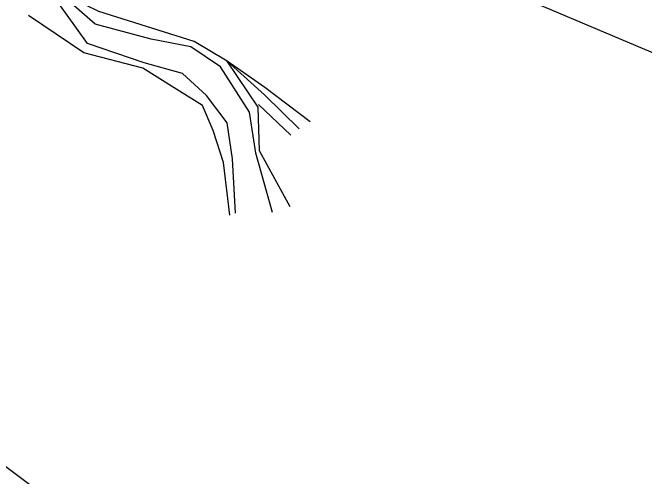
# Model space of a CAD drawing. Header units: metres. Extents: x 5050628 to 5051714, y 2427166 to 2427740.
# Drawn here: x 5050900.1 to 5050987.3, y 2427292.2 to 2427356.3 of the extents above; entities that cross this region are included whole.
import ezdxf

# ---------------------------------------------------------------- set-up
doc = ezdxf.new("R2010")
doc.units = ezdxf.units.M
doc.layers.add('LEVANTAMIENTO', color=253, linetype='Continuous', true_color=0xbebebe)
doc.layers.add('ORTOFOTO', color=7, linetype='Continuous')
picture_1 = doc.add_image_def('image1.jpg', size_in_pixel=(6889, 5778))

msp = doc.modelspace()

# ---------------------------------------------------------------- linework, layer by layer
at = {"layer": 'LEVANTAMIENTO'}
for points in [[(5051125.499, 2427292.788), (5050971.256, 2427358.004), (5050974.384, 2427359.897), (5050976.786, 2427359.757), (5050979.73, 2427360.467), (5050982.973, 2427362.68), (5050985.661, 2427366.366), (5050981.794, 2427380.351), (5050977.078, 2427379.163), (5050972.882, 2427380.81), (5050971.358, 2427382.572), (5050971.224, 2427384.484), (5050971.556, 2427386.218), (5050974.14, 2427389.694), (5050975.189, 2427393.609), (5050975.787, 2427398.06), (5050974.648, 2427403.009), (5050984.434, 2427414.065), (5050998.977, 2427415.036)], [(5050935.91, 2427328.728), (5050933.609, 2427336.913), (5050932.756, 2427342.569), (5050928.766, 2427348.814), (5050924.64, 2427351.583), (5050919.199, 2427352.664), (5050911.449, 2427354.708), (5050906.301, 2427359.272)], [(5050938.378, 2427329.496), (5050934.138, 2427337.239), (5050933.961, 2427343.278), (5050929.658, 2427349.598), (5050925.119, 2427352.331), (5050911.98, 2427356.484), (5050906.301, 2427359.272)], [(5050930.842, 2427328.621), (5050930.42, 2427336.12), (5050929.658, 2427341.118), (5050926.798, 2427344.893), (5050923.506, 2427347.914), (5050918.229, 2427349.393), (5050910.431, 2427352.063), (5050905.844, 2427358.442)], [(5050930.06, 2427328.386), (5050929.179, 2427335.62), (5050927.719, 2427340.042), (5050926.274, 2427343.508), (5050922.384, 2427345.925), (5050918.041, 2427348.638), (5050909.885, 2427350.786), (5050902.284, 2427355.915)], [(5050941.095, 2427341.255), (5050934.873, 2427345.99), (5050929.658, 2427349.598)], [(5050939.591, 2427340.272), (5050934.797, 2427344.973), (5050929.658, 2427349.598)], [(5050938.444, 2427339.39), (5050934.003, 2427343.648)], [(5050886.485, 2427303.442), (5050891.866, 2427299.491), (5050899.168, 2427293.698), (5050907.026, 2427287.799), (5050914.138, 2427282.382), (5050921.52, 2427276.684), (5050929.001, 2427271.003), (5050936.23, 2427265.362), (5050943.729, 2427259.676), (5050951.008, 2427253.979), (5050957.832, 2427248.805), (5050965.433, 2427242.833), (5050973.101, 2427236.999), (5050980.127, 2427231.598)]]:
    msp.add_lwpolyline(points, dxfattribs=at)

# ---------------------------------------------------------------- pictures from other files: only their frames are drawn
at = {"layer": 'ORTOFOTO'}
image = msp.add_image(picture_1, insert=(5050758.889, 2427166.467), size_in_units=(683.85, 573.565), dxfattribs=at)
image.dxf.flags = 11

doc.saveas('drawing.dxf')
